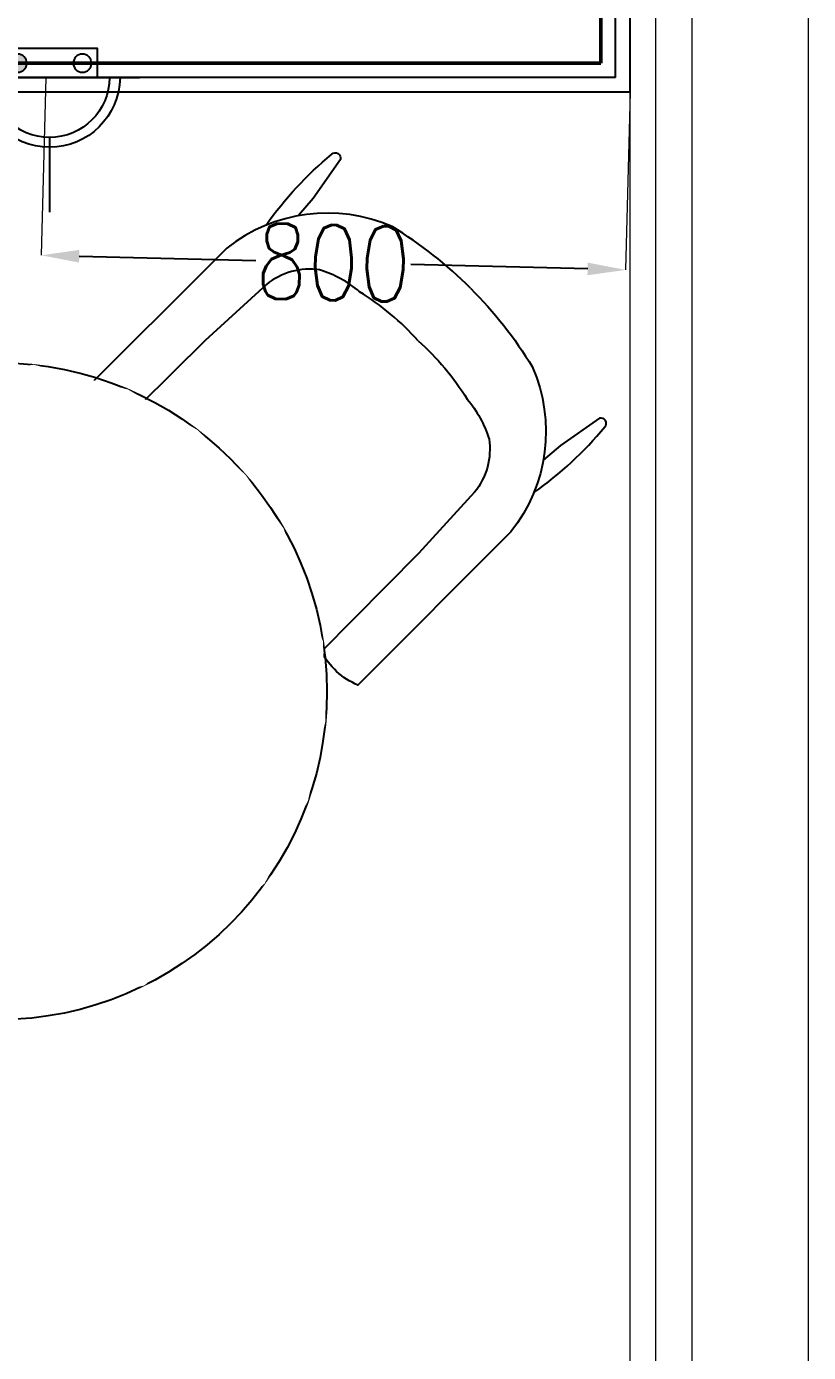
# Model space of a CAD drawing. Extents: x -678889171 to 586587, y -792238163 to 335485.
# Drawn here: x 91415 to 92485, y 35407 to 37224 of the extents above; entities that cross this region are included whole.
import ezdxf
from ezdxf.xclip import XClip

# ---------------------------------------------------------------- set-up
doc = ezdxf.new("R2010")
doc.units = 0
doc.header["$MEASUREMENT"] = 0
doc.header["$XCLIPFRAME"] = 2
doc.set_wipeout_variables(frame=1)
doc.layers.get('0').update_dxf_attribs({"color": 8})
doc.layers.get('Defpoints').update_dxf_attribs({"color": 252})
for name, color, linetype in [('1', 8, 'Continuous'), ('9TH-FURN$0$A-SITE-PATT', 252, 'Continuous'), ('E-POW-BLOCK', 4, 'Continuous'), ('XR-A-9TH-FLOOR$0$A-SITE-PATT', 252, 'Continuous'), ('XR-A-TYP 00(OUTER)$0$A-SEC-CLAD', 252, 'Continuous'), ('XR-A-TYP-4TH TO 10TH (OUTER)$0$A-DIM-IN', 252, 'Continuous'), ('XR-A-TYP.furn$0$2ND-FURN$0$XR-A-TYP-2-3-4-5-6-7-8-9-10$0$XR-A-TYP$0$TYPICAL TYPES$0$I-WIPEOUT', 252, 'Continuous'), ('XR-A-TYP.furn$0$2ND-FURN$0$XR-A-TYP-2-3-4-5-6-7-8-9-10$0$XR-A-TYP$0$TYPICAL TYPES$0$XREF_3BR$0$I-FURN', 252, 'Continuous'), ('XR-A-TYP.furn$0$A-SITE-PATT', 252, 'Continuous')]:
    doc.layers.add(name, color=color, linetype=linetype)
for name, color, linetype, lineweight in [('XR-A-TYP 00(OUTER)$0$06-2nd&3rd Floor$0$A-ELEV-P1', 252, 'Continuous', 9), ('XR-A-TYP 00(OUTER)$0$06-2nd&3rd Floor$0$A-FLOR-HRAL-P2', 252, 'Continuous', 20), ('XR-A-TYP 00(OUTER)$0$A-WALL-CMU', 252, 'Continuous', 50)]:
    doc.layers.add(name, color=color, linetype=linetype, lineweight=lineweight)
doc.styles.add('Work$0$E-M.MODUL', font='romans.shx', dxfattribs={"width": 0.8})
doc.dimstyles.new('Work$0$S-DIM', dxfattribs={"dimscale": 500, "dimtxt": 0.2065, "dimasz": 0.104, "dimexe": 0, "dimexo": 0, "dimgap": 0, "dimtad": 0, "dimdec": 0, "dimzin": 0, "dimdsep": 46, "dimtxsty": 'Work$0$E-M.MODUL', "dimcen": 0.25, "dimclrd": 5, "dimclre": 5, "dimclrt": 1, "dimadec": 0, "dimazin": 0, "dimtfac": 1, "dimtdec": 0, "dimtofl": 0, "dimtmove": 0, "dimatfit": 3, "dimfxl": 1, "dimtolj": 1, "dimtzin": 0, "dimlwe": 13, "dimarcsym": 0})

# ---------------------------------------------------------------- blocks, each defined once
blk = doc.blocks.new('*D2990')
at = {"layer": '1', "color": 5, "lineweight": 13, "transparency": 16777216}
for p, q in [((91440.8, 37153.7), (91434.7, 36910.2)), ((92240.8, 37133.7), (92234.7, 36890.2))]:
    blk.add_line(p, q, dxfattribs=at)
at = {"layer": '1', "color": 5, "lineweight": -2, "transparency": 16777216}
for p, q in [((91486.7, 36908.9), (91728.6, 36902.9)), ((92182.8, 36891.5), (91940.9, 36897.6))]:
    blk.add_line(p, q, dxfattribs=at)
at = {"layer": '1', "color": 5, "transparency": 16777216}
for points in [[(91486.9, 36917.6), (91486.5, 36900.3), (91434.7, 36910.2)], [(92183, 36900.2), (92182.5, 36882.9), (92234.7, 36890.2)]]:
    blk.add_solid(points, dxfattribs=at)
at = {"layer": 'Defpoints', "color": 0, "transparency": 16777216}
for p in [(91440.8, 37153.7, 0), (92240.8, 37133.7), (92234.7, 36890.2)]:
    blk.add_point(p, dxfattribs=at)
at = {"layer": '1', "color": 1, "transparency": 16777216, "insert": (91834.7, 36900.2), "char_height": 103.25, "attachment_point": 5, "rotation": 358.5679, "style": 'Work$0$E-M.MODUL'}
blk.add_mtext('\\A1;800', dxfattribs=at)
blk = doc.blocks.new('SO1 WP')
at = {"layer": 'E-POW-BLOCK'}
h = blk.add_hatch(color=3, dxfattribs=at)
h.dxf.hatch_style = 1
edge = h.paths.add_edge_path()
edge.add_arc((-0.1064, -0.0481), 0.0303, 0, 360)
at = {"layer": 'E-POW-BLOCK', "color": 3}
for p, q in [((0, 0.2), (0, 0.45)), ((-0.3, 0), (0.3, 0))]:
    blk.add_line(p, q, dxfattribs=at)
blk.add_lwpolyline([(0.1593, 0), (-0.1593, 0), (-0.1593, -0.0988), (0.1593, -0.0988)], close=True, dxfattribs=at)
for centre in [(-0.1064, -0.0481), (0.1096, -0.0481)]:
    blk.add_circle(centre, 0.0303, dxfattribs=at)
for centre, radius, start, end in [((0, -0.0028), 0.2353, 0.6833, 179.3167), ((0, 0), 0.2, 0, 180)]:
    blk.add_arc(centre, radius, start, end, dxfattribs=at)
blk = doc.blocks.new('XR-A-TYP 00(OUTER)')
at = {"layer": 'XR-A-TYP 00(OUTER)$0$06-2nd&3rd Floor$0$A-ELEV-P1'}
for p, q in [((95285.5, 19524.4), (95285.5, 27565)), ((95041.3, 19651.3), (95041.3, 27443.5))]:
    blk.add_line(p, q, dxfattribs=at)
at = {"layer": 'XR-A-TYP 00(OUTER)$0$06-2nd&3rd Floor$0$A-FLOR-HRAL-P2'}
for p, q in [((95126.3, 19566.3), (95126.3, 27528.5)), ((95076.3, 19616.3), (95076.3, 27478.5))]:
    blk.add_line(p, q, dxfattribs=at)
at = {"layer": 'XR-A-TYP 00(OUTER)$0$A-SEC-CLAD'}
for p, q in [((95041.3, 23611.5), (95041.3, 23941.5)), ((95021.3, 23631.5), (95021.3, 23921.5)), ((95021.3, 23631.5), (93395.9, 23631.5)), ((95041.3, 23611.5), (93395.9, 23611.5))]:
    blk.add_line(p, q, dxfattribs=at)
at = {"layer": 'XR-A-TYP 00(OUTER)$0$A-WALL-CMU'}
for q in [(95001.3, 23901.5), (93289.2, 23651.5)]:
    blk.add_line((95001.3, 23651.5), q, dxfattribs=at)
blk = doc.blocks.new('XR-A-TYP-4TH TO 10TH (OUTER)')
at = {"layer": 'XR-A-TYP-4TH TO 10TH (OUTER)$0$A-DIM-IN'}
ref = blk.add_blockref('XR-A-TYP 00(OUTER)', (0, 0), dxfattribs=at)
XClip(ref).set_block_clipping_path([(19908.0302680896, -24395.0039034439), (141486.3941120692, 77630.6383366612)])
blk = doc.blocks.new('XR-A-TYP.furn$0$2ND-FURN$0$XR-A-TYP-2-3-4-5-6-7-8-9-10$0$XR-A-TYP$0$TYPICAL TYPES$0$XREF_3BR$0$A$C65E16933')
blk.add_wipeout([(-113, -332.9), (-108.7, -340.5), (-98.2, -354.3), (-81.4, -369.1), (-66.5, -377.7), (-63.2, -379.1), (146.5, -169.4), (171.4, -130.1), (178, -115.5), (215.2, -86.5), (229.5, -73.7), (250, -53.5), (276.3, -23.7), (276.9, -19.6), (274.9, -15.5), (271.2, -13.5), (267.8, -13.7), (214.4, -50.8), (190.9, -71.3), (194.2, -20.2), (187.9, 21.8), (175.9, 57), (136.9, 113.3), (85.7, 170.1), (26.2, 220.6), (-16, 248.9), (-82.5, 266.4), (-123.5, 266.7), (-144.3, 264), (-123.9, 287.5), (-99, 323.2), (-86.7, 340.8), (-86.4, 343.2), (-87.5, 346.6), (-89.8, 349), (-92.5, 349.9), (-95.3, 349.8), (-98.5, 348.1), (-122.1, 327.2), (-139, 310.6), (-156.3, 291.9), (-170, 275.5), (-188.5, 251.1), (-218, 236.4), (-258.5, 203.5), (-452.2, 9.8), (-441.3, -9.6), (-433.4, -19.2), (-417.4, -33.1), (-406, -40), (-409.1, -45.8), (-410.1, -53), (-404.6, -65.5), (-138.5, -331.6), (-126, -337.1), (-121.9, -336.9)]).dxf.layer = 'XR-A-TYP.furn$0$2ND-FURN$0$XR-A-TYP-2-3-4-5-6-7-8-9-10$0$XR-A-TYP$0$TYPICAL TYPES$0$I-WIPEOUT'
for points in [[(-188.5, 251.1, -0.065682), (-98.5, 348.1, -0.76702), (-86.7, 340.8), (-123.9, 287.5), (-144.3, 264)], [(91.4, 164.5, 0.060166), (-16, 248.9, 0.277678), (-242.4, 219.5), (-452.2, 9.8, 0.17519), (-406, -40)], [(19.5, 92.6, 0.07217), (-60.5, 159.8, 0.100937), (-115.2, 189.7, 0.210358), (-188, 169.7), (-271.9, 92.8), (-406, -40)], [(91.4, 164.5, -0.060166), (175.9, 57, -0.277678), (146.5, -169.4), (-63.2, -379.1, -0.17519), (-113, -332.9)], [(19.5, 92.6, -0.07217), (86.8, 12.5, -0.100937), (116.6, -42.2, -0.210358), (96.7, -115), (19.8, -198.8), (-113, -332.9)], [(178, -115.5, 0.065682), (275.1, -25.5, 0.76702), (267.8, -13.7), (214.4, -50.8), (190.9, -71.3)], [(-406, -40, 0.380267), (-404.6, -65.5), (-271.5, -198.5)], [(-113, -332.9, -0.380267), (-138.5, -331.6), (-271.5, -198.5)]]:
    blk.add_lwpolyline(points, format="xyb")
blk = doc.blocks.new('XR-A-TYP.furn$0$2ND-FURN$0$XR-A-TYP-2-3-4-5-6-7-8-9-10$0$XR-A-TYP$0$TYPICAL TYPES$0$XREF_3BR$0$456EW45E4T6')
blk.add_circle((9518.8, 2791.9), 450)
blk.add_wipeout([(9567.8, 3239.2), (9355.8, 3211.4), (9205, 3114.4), (9102.5, 2962.8), (9068.8, 2791.9), (9096.1, 2637.7), (9163, 2516.4), (9242.2, 2436.9), (9380.3, 2363.7), (9518.8, 2341.9), (9718.9, 2388.8), (9883.6, 2528.4), (9943, 2641.7), (9966.9, 2750.7), (9963.6, 2860), (9909.7, 3014.8), (9857.5, 3088.2), (9791.4, 3150), (9696.8, 3205.2)]).dxf.layer = 'XR-A-TYP.furn$0$2ND-FURN$0$XR-A-TYP-2-3-4-5-6-7-8-9-10$0$XR-A-TYP$0$TYPICAL TYPES$0$I-WIPEOUT'
blk = doc.blocks.new('XR-A-TYP.furn$0$furn24')
at = {"layer": 'XR-A-TYP.furn$0$2ND-FURN$0$XR-A-TYP-2-3-4-5-6-7-8-9-10$0$XR-A-TYP$0$TYPICAL TYPES$0$XREF_3BR$0$I-FURN', "rotation": 0.02103728163209016}
blk.add_blockref('XR-A-TYP.furn$0$2ND-FURN$0$XR-A-TYP-2-3-4-5-6-7-8-9-10$0$XR-A-TYP$0$TYPICAL TYPES$0$XREF_3BR$0$A$C65E16933', (94731.5, 23178.5, 0), dxfattribs=at)
blk.add_blockref('XR-A-TYP.furn$0$2ND-FURN$0$XR-A-TYP-2-3-4-5-6-7-8-9-10$0$XR-A-TYP$0$TYPICAL TYPES$0$XREF_3BR$0$456EW45E4T6', (84658.2, 19995.5, 0), dxfattribs=at)
blk = doc.blocks.new('XR-A-TYP.furn')
at = {"layer": 'XR-A-TYP.furn$0$A-SITE-PATT'}
blk.add_blockref('XR-A-TYP.furn$0$furn24', (0, 0), dxfattribs=at)

msp = doc.modelspace()

# ---------------------------------------------------------------- block references
at = {"layer": 'XR-A-9TH-FLOOR$0$A-SITE-PATT'}
msp.add_blockref('XR-A-TYP-4TH TO 10TH (OUTER)', (-2800.4, 13522.1), dxfattribs=at)

# ---------------------------------------------------------------- next in the draw order: block references
at = {"layer": '9TH-FURN$0$A-SITE-PATT'}
msp.add_blockref('XR-A-TYP.furn', (-2800.4, 13522.1), dxfattribs=at)

# ---------------------------------------------------------------- next in the draw order: block references
at = {"layer": 'E-POW-BLOCK', "xscale": -410.1995351285423, "yscale": 410.1995351285423, "zscale": 410.1995351285424, "rotation": 180.0000191747543}
msp.add_blockref('SO1 WP', (91446, 37153.7, 0), dxfattribs=at)

# ---------------------------------------------------------------- next in the draw order: dimensions: what is measured, and where the dimension line sits
at = {"layer": '1', "color": 4}
dim = msp.add_aligned_dim(p1=(91440.8, 37153.7, 0), p2=(92240.8, 37133.7), distance=-243.5, dimstyle='Work$0$S-DIM', dxfattribs=at)
dim.commit()
dim.dimension.update_dxf_attribs({"geometry": '*D2990', "text_midpoint": (91834.7, 36900.2)})

doc.saveas('drawing.dxf')
